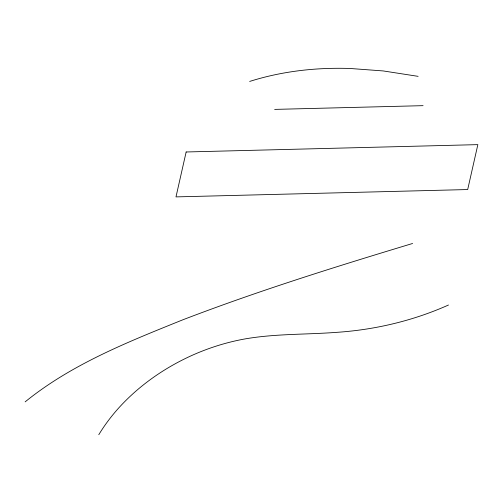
<?xml version="1.0" encoding="UTF-8"?>
<svg xmlns="http://www.w3.org/2000/svg" width="503" height="503" viewBox="0 0 503 503"><rect width="100%" height="100%" fill="white"/><g stroke="black" fill="none" stroke-linecap="round" stroke-linejoin="round"><path stroke-width="0.75" d="M25.15 401.859C71.564 364.185 127.995 341.927 182.903 319.776C258.259 290.86 335.356 266.797 412.598 243.477M448.481 305.019C413.145 320.795 374.999 329.817 336.425 332.364C306.088 334.658 275.449 333.665 245.376 338.859A182.249 139.199 -28.7 0 0 191.706 355.527C164.211 367.989 138.929 385.631 118.639 408.059A161.96 123.7 -28.7 0 0 98.783 434.705M249.658 81.436C271.815 74.4 294.877 70.395 318.066 68.93A222.735 119.186 12.7 0 1 349.906 68.465L383.255 70.942L418.112 76.349M274.657 109.396L423.08 105.661M186.148 151.981L175.987 196.893L467.689 189.549L477.85 144.631L186.148 151.981"/></g></svg>
